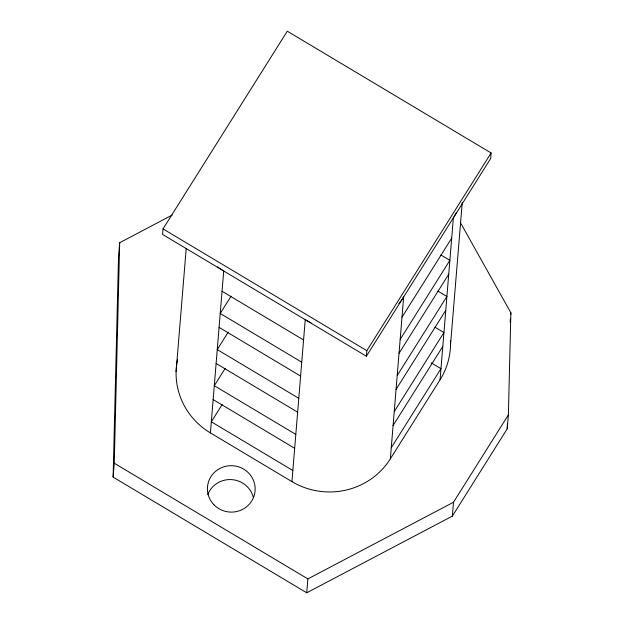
<?xml version="1.0" encoding="UTF-8"?>
<svg xmlns="http://www.w3.org/2000/svg" width="624" height="624" viewBox="0 0 624 624"><rect width="100%" height="100%" fill="white"/><g stroke="black" fill="none" stroke-linecap="round" stroke-linejoin="round"><path stroke-width="0.94" d="M460.372 222.557L510.884 312.796L508.373 414.921L507.234 428.805L452.353 516.126L306.735 592.8L113.116 477.11L118.537 256.612L119.675 242.72L172.24 215.046M113.116 477.11L114.254 463.219L119.675 242.72M507.234 428.805L507.351 423.946M163.028 228.899L162.575 234.452L366.382 356.234L490.651 158.535L491.104 152.981L287.297 31.2L163.028 228.899L366.842 350.68L366.382 356.234M176.093 371.615L186.217 248.477M450.466 340.657A71.627 69.646 4.7 0 1 440.06 379.766L390.351 458.843A71.627 69.646 4.7 0 1 291.931 481.619L210.405 432.908L223.72 270.988A71.627 69.646 4.7 0 1 217.526 266.846M291.931 481.619L305.245 319.699A71.627 69.646 4.7 0 0 310.994 322.795M306.735 592.8L307.874 578.916L453.492 502.242L508.373 414.921M390.351 458.843L403.666 296.923A71.627 69.646 4.7 0 1 398.861 303.646M440.06 379.766L453.367 217.846A71.627 69.646 4.7 0 0 456.526 212.261M450.505 345.22L462.22 202.691M452.353 516.126L453.492 502.242M510.128 322.054L510.432 318.349M510.736 314.652L510.884 312.796M231.098 296.182L220.225 313.482L301.751 362.193M228.127 332.288L217.253 349.588L298.779 398.299M225.163 368.394L214.289 385.694L295.807 434.405M222.191 404.5L211.318 421.801L292.843 470.512M366.842 350.68L491.104 152.981M401.996 317.203L451.706 238.118M400.171 339.417L449.873 260.341L440.911 254.982M399.025 353.309L448.734 274.225M397.199 375.523L446.909 296.447L437.939 291.088M396.061 389.415L445.762 310.331M394.235 411.629L443.937 332.553L434.975 327.194M393.089 425.521L442.798 346.437M391.264 447.736L440.973 368.659L431.184 362.809M222.05 291.26L303.576 339.979M219.079 327.366L300.604 376.085M216.115 363.472L297.64 412.183M213.143 399.578L294.668 448.289M114.254 463.219L307.874 578.916M207.808 494.497A23.876 23.213 4.7 0 1 231.605 479.614A23.876 23.213 4.7 0 1 253.344 497.414M210.405 432.908A71.627 69.646 4.7 0 1 177.419 359.853M214.009 504.839A23.876 23.213 4.7 0 0 254.186 495.542A23.876 23.213 4.7 0 0 225.662 466.307A23.876 23.213 4.7 0 0 214.009 504.839"/></g></svg>
